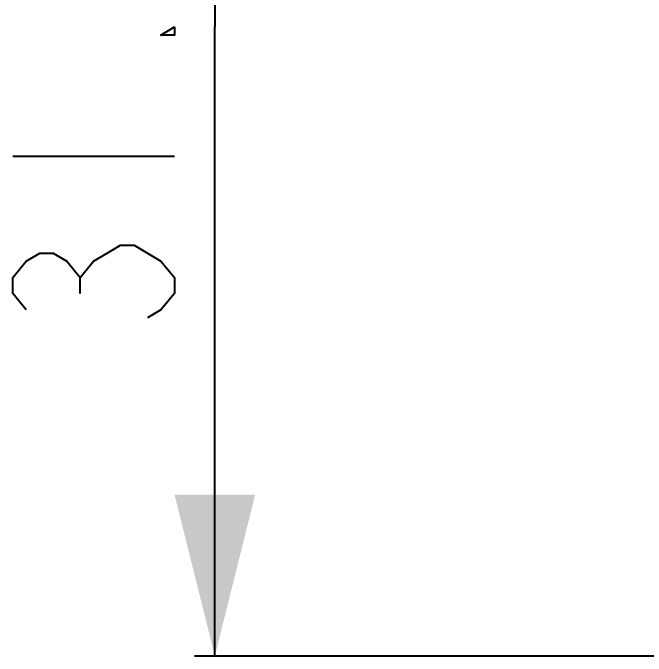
# Model space of a CAD drawing. Header units: millimetres. Extents: x 15 to 418, y 12 to 300.
# Drawn here: x 294.78 to 310.46, y 123.37 to 139.3 of the extents above; entities that cross this region are included whole.
import ezdxf

# ---------------------------------------------------------------- set-up
doc = ezdxf.new("R2010")
doc.units = ezdxf.units.MM
doc.header["$LTSCALE"] = 23.1
doc.layers.get('0').update_dxf_attribs({"linetype": 'CONTINUOUS'})
doc.styles.get("Standard").update_dxf_attribs({"font": 'txt', "width": 0.8})
doc.dimstyles.new('DIMSTYLE_1', dxfattribs={"dimtxt": 4, "dimasz": 4, "dimexe": 0.5, "dimexo": 0.0625, "dimgap": 1, "dimtad": 0, "dimtih": 1, "dimtoh": 1, "dimdsep": 46, "dimtxsty": 'Standard', "dimblk": '_FILLED', "dimblk1": '_FILLED', "dimblk2": '_FILLED', "dimcen": 0.09, "dimadec": 0, "dimazin": 0, "dimtp": 0.01, "dimtm": 0.01, "dimtfac": 1, "dimtofl": 0, "dimtmove": 0, "dimatfit": 3, "dimldrblk": '_FILLED', "dimfxl": 0, "dimtolj": 1, "dimarcsym": 0})

# ---------------------------------------------------------------- blocks, each defined once
blk = doc.blocks.new('_FILLED')
at = {"color": 0, "linetype": 'ByBlock'}
blk.add_solid([(0, 0), (-1, 0.25), (-1, -0.25)], dxfattribs=at)
blk = doc.blocks.new('*D12')
at = {"color": 2, "linetype": 'Continuous', "transparency": 16777216}
for p, q in [((321.223, 154.522), (299.278, 154.522)), ((299.778, 154.522), (299.778, 138.947)), ((299.778, 123.372), (299.778, 138.947)), ((313.723, 123.372), (299.278, 123.372))]:
    blk.add_line(p, q, dxfattribs=at)
at = {"color": 2, "linetype": 'Continuous', "transparency": 16777216, "xscale": 4, "yscale": 4, "zscale": 4}
for p, rotation in [((299.778, 154.522), 90), ((299.778, 123.372), 270)]:
    blk.add_blockref('_FILLED', p, dxfattribs=dict(at, rotation=rotation))

msp = doc.modelspace()

# ---------------------------------------------------------------- linework, layer by layer
at = {"color": 2, "linetype": 'Continuous'}
for p, q in [((294.778, 135.747), (298.778, 135.747)), ((296.444, 132.347), (296.444, 132.747))]:
    msp.add_line(p, q, dxfattribs=at)
for points in [[(298.778, 138.947), (298.778, 138.747), (298.444, 138.747), (298.778, 138.947)], [(295.111, 131.947), (294.778, 132.347), (294.778, 132.747), (295.111, 133.147), (295.444, 133.347), (295.778, 133.347), (296.111, 133.147), (296.444, 132.747), (296.778, 133.147), (297.111, 133.347), (297.444, 133.547), (297.778, 133.547)], [(297.778, 133.547), (298.444, 133.147), (298.778, 132.747), (298.778, 132.347), (298.444, 131.947), (298.111, 131.747)]]:
    msp.add_lwpolyline(points, dxfattribs=at)

# ---------------------------------------------------------------- dimensions: what is measured, and where the dimension line sits
dim = msp.add_linear_dim(base=(299.778, 123.372), p1=(321.286, 154.522), p2=(313.786, 123.372), angle=270, dimstyle='DIMSTYLE_1', override={"dimtad": 1, "dimtih": 0, "dimtoh": 0}, dxfattribs=at)
dim.commit()
dim.dimension.update_dxf_attribs({"geometry": '*D12', "text_midpoint": (299.778, 130.947), "dimtype": 160})

doc.saveas('drawing.dxf')
